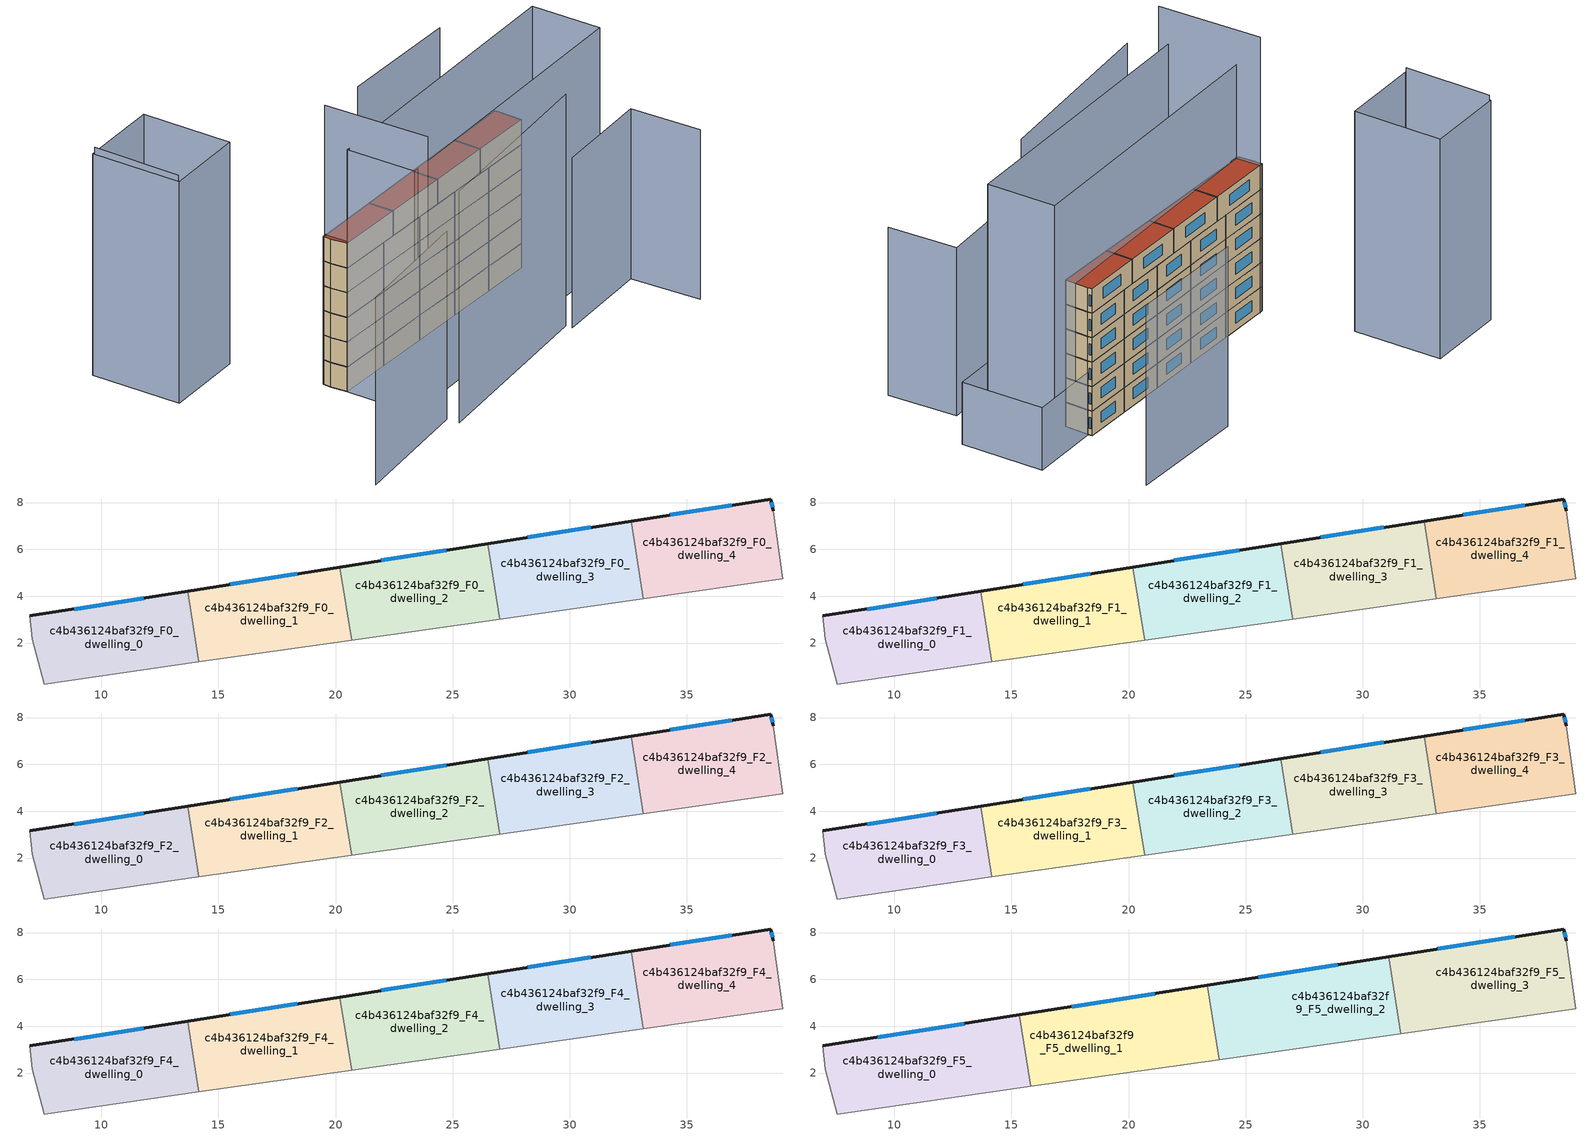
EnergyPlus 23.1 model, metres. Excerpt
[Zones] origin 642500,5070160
c4b436124baf32f9_F0_dwelling_0
 floor ground (EU_floor_Construction): 14.17,1.2 13.69,4.22 6.96,3.16 7.06,2.16 7.56,0.25 z0
 wall outside (EU_wall_Construction): 6.96,3.16 13.69,4.22 z0:3
 wall to c4b436124baf32f9_F0_dwelling_1 (EU_wall_Construction): 13.69,4.22 14.17,1.2 z0:3
 wall adiabatic (EU_wall_Construction): 14.17,1.2 7.56,0.25 7.06,2.16 6.96,3.16 z0:3
 window (EU_Window_Construction): 8.84,3.45 11.8,3.92 z0.84:2.16
c4b436124baf32f9_F0_dwelling_1
 floor ground (EU_floor_Construction): 20.68,2.12 20.19,5.25 13.69,4.22 14.17,1.2 z0
 wall outside (EU_wall_Construction): 13.69,4.22 20.19,5.25 z0:3
 wall to c4b436124baf32f9_F0_dwelling_2 (EU_wall_Construction): 20.19,5.25 20.68,2.12 z0:3
 wall adiabatic (EU_wall_Construction): 20.68,2.12 14.17,1.2 z0:3
 window (EU_Window_Construction): 15.51,4.51 18.37,4.96 z0.84:2.16
c4b436124baf32f9_F0_dwelling_2
 floor ground (EU_floor_Construction): 27,3.03 26.49,6.24 20.19,5.25 20.68,2.12 z0
 wall outside (EU_wall_Construction): 20.19,5.25 26.49,6.24 z0:3
 wall to c4b436124baf32f9_F0_dwelling_3 (EU_wall_Construction): 26.49,6.24 27,3.03 z0:3
 wall adiabatic (EU_wall_Construction): 27,3.03 20.68,2.12 z0:3
 window (EU_Window_Construction): 21.95,5.52 24.73,5.96 z0.84:2.16
c4b436124baf32f9_F0_dwelling_3
 floor ground (EU_floor_Construction): 33.14,3.9 32.61,7.21 26.49,6.24 27,3.03 z0
 wall outside (EU_wall_Construction): 26.49,6.24 32.61,7.21 z0:3
 wall to c4b436124baf32f9_F0_dwelling_4 (EU_wall_Construction): 32.61,7.21 33.14,3.9 z0:3
 wall adiabatic (EU_wall_Construction): 33.14,3.9 27,3.03 z0:3
 window (EU_Window_Construction): 28.21,6.51 30.9,6.94 z0.84:2.16
c4b436124baf32f9_F0_dwelling_4
 floor ground (EU_floor_Construction): 39.08,4.75 38.68,7.65 38.58,8.15 32.61,7.21 33.14,3.9 z0
 wall outside (EU_wall_Construction): 32.61,7.21 38.58,8.15 38.68,7.65 z0:3
 wall adiabatic (EU_wall_Construction): 38.68,7.65 39.08,4.75 33.14,3.9 z0:3
 window (EU_Window_Construction): 34.29,7.47 36.91,7.89 / 38.61,8.01 38.65,7.79 z0.84:2.16
c4b436124baf32f9_F1_dwelling_0
 floor to c4b436124baf32f9_F0_dwelling_0 (EU_floor_Construction): 14.17,1.2 13.69,4.22 6.96,3.16 7.06,2.16 7.56,0.25 z3
 wall outside (EU_wall_Construction): 6.96,3.16 13.69,4.22 z3:6
 wall to c4b436124baf32f9_F1_dwelling_1 (EU_wall_Construction): 13.69,4.22 14.17,1.2 z3:6
 wall adiabatic (EU_wall_Construction): 14.17,1.2 7.56,0.25 7.06,2.16 6.96,3.16 z3:6
 window (EU_Window_Construction): 8.84,3.45 11.8,3.92 z3.84:5.16
c4b436124baf32f9_F1_dwelling_1
 floor to c4b436124baf32f9_F0_dwelling_1 (EU_floor_Construction): 20.68,2.12 20.19,5.25 13.69,4.22 14.17,1.2 z3
 wall outside (EU_wall_Construction): 13.69,4.22 20.19,5.25 z3:6
 wall to c4b436124baf32f9_F1_dwelling_2 (EU_wall_Construction): 20.19,5.25 20.68,2.12 z3:6
 wall adiabatic (EU_wall_Construction): 20.68,2.12 14.17,1.2 z3:6
 window (EU_Window_Construction): 15.51,4.51 18.37,4.96 z3.84:5.16
c4b436124baf32f9_F1_dwelling_2
 floor to c4b436124baf32f9_F0_dwelling_2 (EU_floor_Construction): 27,3.03 26.49,6.24 20.19,5.25 20.68,2.12 z3
 wall outside (EU_wall_Construction): 20.19,5.25 26.49,6.24 z3:6
 wall to c4b436124baf32f9_F1_dwelling_3 (EU_wall_Construction): 26.49,6.24 27,3.03 z3:6
 wall adiabatic (EU_wall_Construction): 27,3.03 20.68,2.12 z3:6
 window (EU_Window_Construction): 21.95,5.52 24.73,5.96 z3.84:5.16
c4b436124baf32f9_F1_dwelling_3
 floor to c4b436124baf32f9_F0_dwelling_3 (EU_floor_Construction): 33.14,3.9 32.61,7.21 26.49,6.24 27,3.03 z3
 wall outside (EU_wall_Construction): 26.49,6.24 32.61,7.21 z3:6
 wall to c4b436124baf32f9_F1_dwelling_4 (EU_wall_Construction): 32.61,7.21 33.14,3.9 z3:6
 wall adiabatic (EU_wall_Construction): 33.14,3.9 27,3.03 z3:6
 window (EU_Window_Construction): 28.21,6.51 30.9,6.94 z3.84:5.16
c4b436124baf32f9_F1_dwelling_4
 floor to c4b436124baf32f9_F0_dwelling_4 (EU_floor_Construction): 39.08,4.75 38.68,7.65 38.58,8.15 32.61,7.21 33.14,3.9 z3
 wall outside (EU_wall_Construction): 32.61,7.21 38.58,8.15 38.68,7.65 z3:6
 wall adiabatic (EU_wall_Construction): 38.68,7.65 39.08,4.75 33.14,3.9 z3:6
 window (EU_Window_Construction): 34.29,7.47 36.91,7.89 / 38.61,8.01 38.65,7.79 z3.84:5.16
c4b436124baf32f9_F2_dwelling_0
 floor to c4b436124baf32f9_F1_dwelling_0 (EU_floor_Construction): 14.17,1.2 13.69,4.22 6.96,3.16 7.06,2.16 7.56,0.25 z6
 wall outside (EU_wall_Construction): 6.96,3.16 13.69,4.22 z6:9
 wall to c4b436124baf32f9_F2_dwelling_1 (EU_wall_Construction): 13.69,4.22 14.17,1.2 z6:9
 wall adiabatic (EU_wall_Construction): 14.17,1.2 7.56,0.25 7.06,2.16 6.96,3.16 z6:9
 window (EU_Window_Construction): 8.84,3.45 11.8,3.92 z6.84:8.16
c4b436124baf32f9_F2_dwelling_1
 floor to c4b436124baf32f9_F1_dwelling_1 (EU_floor_Construction): 20.68,2.12 20.19,5.25 13.69,4.22 14.17,1.2 z6
 wall outside (EU_wall_Construction): 13.69,4.22 20.19,5.25 z6:9
 wall to c4b436124baf32f9_F2_dwelling_2 (EU_wall_Construction): 20.19,5.25 20.68,2.12 z6:9
 wall adiabatic (EU_wall_Construction): 20.68,2.12 14.17,1.2 z6:9
 window (EU_Window_Construction): 15.51,4.51 18.37,4.96 z6.84:8.16
c4b436124baf32f9_F2_dwelling_2
 floor to c4b436124baf32f9_F1_dwelling_2 (EU_floor_Construction): 27,3.03 26.49,6.24 20.19,5.25 20.68,2.12 z6
 wall outside (EU_wall_Construction): 20.19,5.25 26.49,6.24 z6:9
 wall to c4b436124baf32f9_F2_dwelling_3 (EU_wall_Construction): 26.49,6.24 27,3.03 z6:9
 wall adiabatic (EU_wall_Construction): 27,3.03 20.68,2.12 z6:9
 window (EU_Window_Construction): 21.95,5.52 24.73,5.96 z6.84:8.16
c4b436124baf32f9_F2_dwelling_3
 floor to c4b436124baf32f9_F1_dwelling_3 (EU_floor_Construction): 33.14,3.9 32.61,7.21 26.49,6.24 27,3.03 z6
 wall outside (EU_wall_Construction): 26.49,6.24 32.61,7.21 z6:9
 wall to c4b436124baf32f9_F2_dwelling_4 (EU_wall_Construction): 32.61,7.21 33.14,3.9 z6:9
 wall adiabatic (EU_wall_Construction): 33.14,3.9 27,3.03 z6:9
 window (EU_Window_Construction): 28.21,6.51 30.9,6.94 z6.84:8.16
c4b436124baf32f9_F2_dwelling_4
 floor to c4b436124baf32f9_F1_dwelling_4 (EU_floor_Construction): 39.08,4.75 38.68,7.65 38.58,8.15 32.61,7.21 33.14,3.9 z6
 wall outside (EU_wall_Construction): 32.61,7.21 38.58,8.15 38.68,7.65 z6:9
 wall adiabatic (EU_wall_Construction): 38.68,7.65 39.08,4.75 33.14,3.9 z6:9
 window (EU_Window_Construction): 34.29,7.47 36.91,7.89 / 38.61,8.01 38.65,7.79 z6.84:8.16
c4b436124baf32f9_F3_dwelling_0
 floor to c4b436124baf32f9_F2_dwelling_0 (EU_floor_Construction): 14.17,1.2 13.69,4.22 6.96,3.16 7.06,2.16 7.56,0.25 z9
 wall outside (EU_wall_Construction): 6.96,3.16 13.69,4.22 z9:12
 wall to c4b436124baf32f9_F3_dwelling_1 (EU_wall_Construction): 13.69,4.22 14.17,1.2 z9:12
 wall adiabatic (EU_wall_Construction): 14.17,1.2 7.56,0.25 7.06,2.16 6.96,3.16 z9:12
 window (EU_Window_Construction): 8.84,3.45 11.8,3.92 z9.84:11.16
c4b436124baf32f9_F3_dwelling_1
 floor to c4b436124baf32f9_F2_dwelling_1 (EU_floor_Construction): 20.68,2.12 20.19,5.25 13.69,4.22 14.17,1.2 z9
 wall outside (EU_wall_Construction): 13.69,4.22 20.19,5.25 z9:12
 wall to c4b436124baf32f9_F3_dwelling_2 (EU_wall_Construction): 20.19,5.25 20.68,2.12 z9:12
 wall adiabatic (EU_wall_Construction): 20.68,2.12 14.17,1.2 z9:12
 window (EU_Window_Construction): 15.51,4.51 18.37,4.96 z9.84:11.16
c4b436124baf32f9_F3_dwelling_2
 floor to c4b436124baf32f9_F2_dwelling_2 (EU_floor_Construction): 27,3.03 26.49,6.24 20.19,5.25 20.68,2.12 z9
 wall outside (EU_wall_Construction): 20.19,5.25 26.49,6.24 z9:12
 wall to c4b436124baf32f9_F3_dwelling_3 (EU_wall_Construction): 26.49,6.24 27,3.03 z9:12
 wall adiabatic (EU_wall_Construction): 27,3.03 20.68,2.12 z9:12
 window (EU_Window_Construction): 21.95,5.52 24.73,5.96 z9.84:11.16
c4b436124baf32f9_F3_dwelling_3
 floor to c4b436124baf32f9_F2_dwelling_3 (EU_floor_Construction): 33.14,3.9 32.61,7.21 26.49,6.24 27,3.03 z9
 wall outside (EU_wall_Construction): 26.49,6.24 32.61,7.21 z9:12
 wall to c4b436124baf32f9_F3_dwelling_4 (EU_wall_Construction): 32.61,7.21 33.14,3.9 z9:12
 wall adiabatic (EU_wall_Construction): 33.14,3.9 27,3.03 z9:12
 window (EU_Window_Construction): 28.21,6.51 30.9,6.94 z9.84:11.16
c4b436124baf32f9_F3_dwelling_4
 floor to c4b436124baf32f9_F2_dwelling_4 (EU_floor_Construction): 39.08,4.75 38.68,7.65 38.58,8.15 32.61,7.21 33.14,3.9 z9
 wall outside (EU_wall_Construction): 32.61,7.21 38.58,8.15 38.68,7.65 z9:12
 wall adiabatic (EU_wall_Construction): 38.68,7.65 39.08,4.75 33.14,3.9 z9:12
 window (EU_Window_Construction): 34.29,7.47 36.91,7.89 / 38.61,8.01 38.65,7.79 z9.84:11.16
c4b436124baf32f9_F4_dwelling_0
 floor to c4b436124baf32f9_F3_dwelling_0 (EU_floor_Construction): 14.17,1.2 13.69,4.22 6.96,3.16 7.06,2.16 7.56,0.25 z12
 wall outside (EU_wall_Construction): 6.96,3.16 13.69,4.22 z12:15
 wall to c4b436124baf32f9_F4_dwelling_1 (EU_wall_Construction): 13.69,4.22 14.17,1.2 z12:15
 wall adiabatic (EU_wall_Construction): 14.17,1.2 7.56,0.25 7.06,2.16 6.96,3.16 z12:15
 window (EU_Window_Construction): 8.84,3.45 11.8,3.92 z12.84:14.16
c4b436124baf32f9_F4_dwelling_1
 floor to c4b436124baf32f9_F3_dwelling_1 (EU_floor_Construction): 20.68,2.12 20.19,5.25 13.69,4.22 14.17,1.2 z12
 wall outside (EU_wall_Construction): 13.69,4.22 20.19,5.25 z12:15
 wall to c4b436124baf32f9_F4_dwelling_2 (EU_wall_Construction): 20.19,5.25 20.68,2.12 z12:15
 wall adiabatic (EU_wall_Construction): 20.68,2.12 14.17,1.2 z12:15
 window (EU_Window_Construction): 15.51,4.51 18.37,4.96 z12.84:14.16
c4b436124baf32f9_F4_dwelling_2
 floor to c4b436124baf32f9_F3_dwelling_2 (EU_floor_Construction): 27,3.03 26.49,6.24 20.19,5.25 20.68,2.12 z12
 wall outside (EU_wall_Construction): 20.19,5.25 26.49,6.24 z12:15
 wall to c4b436124baf32f9_F4_dwelling_3 (EU_wall_Construction): 26.49,6.24 27,3.03 z12:15
 wall adiabatic (EU_wall_Construction): 27,3.03 20.68,2.12 z12:15
 window (EU_Window_Construction): 21.95,5.52 24.73,5.96 z12.84:14.16
c4b436124baf32f9_F4_dwelling_3
 floor to c4b436124baf32f9_F3_dwelling_3 (EU_floor_Construction): 33.14,3.9 32.61,7.21 26.49,6.24 27,3.03 z12
 wall outside (EU_wall_Construction): 26.49,6.24 32.61,7.21 z12:15
 wall to c4b436124baf32f9_F4_dwelling_4 (EU_wall_Construction): 32.61,7.21 33.14,3.9 z12:15
 wall adiabatic (EU_wall_Construction): 33.14,3.9 27,3.03 z12:15
 window (EU_Window_Construction): 28.21,6.51 30.9,6.94 z12.84:14.16
c4b436124baf32f9_F4_dwelling_4
 floor to c4b436124baf32f9_F3_dwelling_4 (EU_floor_Construction): 39.08,4.75 38.68,7.65 38.58,8.15 32.61,7.21 33.14,3.9 z12
 wall outside (EU_wall_Construction): 32.61,7.21 38.58,8.15 38.68,7.65 z12:15
 wall adiabatic (EU_wall_Construction): 38.68,7.65 39.08,4.75 33.14,3.9 z12:15
 window (EU_Window_Construction): 34.29,7.47 36.91,7.89 / 38.61,8.01 38.65,7.79 z12.84:14.16
c4b436124baf32f9_F5_dwelling_0
 floor to c4b436124baf32f9_F4_dwelling_0 (EU_floor_Construction): 14.17,1.2 13.69,4.22 6.96,3.16 7.06,2.16 7.56,0.25 z15
 floor to c4b436124baf32f9_F4_dwelling_1 (EU_floor_Construction): 15.82,1.43 15.33,4.48 13.69,4.22 14.17,1.2 z15
 wall outside (EU_wall_Construction): 6.96,3.16 15.33,4.48 z15:18
 wall to c4b436124baf32f9_F5_dwelling_1 (EU_wall_Construction): 15.33,4.48 15.82,1.43 z15:18
 wall adiabatic (EU_wall_Construction): 15.82,1.43 7.56,0.25 7.06,2.16 6.96,3.16 z15:18
 window (EU_Window_Construction): 9.3,3.53 12.99,4.11 z15.84:17.16
 roof outside (EU_roof_Construction): 15.33,4.48 15.82,1.43 7.56,0.25 7.06,2.16 6.96,3.16 z18
c4b436124baf32f9_F5_dwelling_1
 floor to c4b436124baf32f9_F4_dwelling_1 (EU_floor_Construction): 20.68,2.13 20.19,5.25 15.33,4.48 15.82,1.43 z15
 floor to c4b436124baf32f9_F4_dwelling_2 (EU_floor_Construction): 23.87,2.58 23.36,5.75 20.19,5.25 20.68,2.13 z15
 wall outside (EU_wall_Construction): 15.33,4.48 23.36,5.75 z15:18
 wall to c4b436124baf32f9_F5_dwelling_2 (EU_wall_Construction): 23.36,5.75 23.87,2.58 z15:18
 wall adiabatic (EU_wall_Construction): 23.87,2.58 15.82,1.43 z15:18
 window (EU_Window_Construction): 17.58,4.83 21.11,5.39 z15.84:17.16
 roof outside (EU_roof_Construction): 23.36,5.75 23.87,2.58 15.82,1.43 15.33,4.48 z18
c4b436124baf32f9_F5_dwelling_2
 floor to c4b436124baf32f9_F4_dwelling_2 (EU_floor_Construction): 27,3.03 26.49,6.24 23.36,5.75 23.87,2.58 z15
 floor to c4b436124baf32f9_F4_dwelling_3 (EU_floor_Construction): 31.62,3.68 31.1,6.97 26.49,6.24 27,3.03 z15
 wall outside (EU_wall_Construction): 23.36,5.75 31.1,6.97 z15:18
 wall to c4b436124baf32f9_F5_dwelling_3 (EU_wall_Construction): 31.1,6.97 31.62,3.68 z15:18
 wall adiabatic (EU_wall_Construction): 31.62,3.68 23.87,2.58 z15:18
 window (EU_Window_Construction): 25.53,6.09 28.93,6.63 z15.84:17.16
 roof outside (EU_roof_Construction): 31.1,6.97 31.62,3.68 23.87,2.58 23.36,5.75 z18
c4b436124baf32f9_F5_dwelling_3
 floor to c4b436124baf32f9_F4_dwelling_3 (EU_floor_Construction): 33.14,3.9 32.61,7.21 31.1,6.97 31.62,3.68 z15
 floor to c4b436124baf32f9_F4_dwelling_4 (EU_floor_Construction): 39.08,4.75 38.68,7.65 38.58,8.15 32.61,7.21 33.14,3.9 z15
 wall outside (EU_wall_Construction): 31.1,6.97 38.58,8.15 38.68,7.65 z15:18
 wall adiabatic (EU_wall_Construction): 38.68,7.65 39.08,4.75 31.62,3.68 z15:18
 window (EU_Window_Construction): 33.2,7.3 36.48,7.82 / 38.61,8.01 38.65,7.79 z15.84:17.16
 roof outside (EU_roof_Construction): 38.58,8.15 38.68,7.65 39.08,4.75 31.62,3.68 31.1,6.97 z18
shading: 10.85,-12.76 33.38,-7 z0:28.1; 49.29,-0.66 40.37,-2.29 / 40.37,-2.29 38.55,7.63 / 38.55,7.63 47.47,9.26 / 47.47,9.26 49.29,-0.66 z0:7.6; -4.7,-15.33 10.51,-11.28 z0:22.8; 33.57,-7.76 45.3,-5.19 / 45.3,-5.19 47.11,-13.46 z0:20.6; 7.34,3.28 9.89,-9.11 z0:33.7; 44.38,-1.56 9.09,-8.06 / 9.09,-8.06 7.56,0.25 / 7.56,0.25 42.85,6.75 / 42.85,6.75 44.38,-1.56 z0:29.4; -8.01,22.11 -6.25,11.68 z0:27.6; -6.32,11.5 -8.26,22.11 / -8.26,22.11 1.42,23.88 / 1.42,23.88 3.36,13.26 / 3.36,13.26 -6.32,11.5 z0:26.9; 42.21,19.47 27.27,17.26 z0:22
[Building]
EU S2 Campaign: North Axis=0; Terrain=City; Solar Distribution=FullExterior
[Site:Location]
Lyon-Bron: Latitude=45.75; Longitude=5; Time Zone=1; Elevation=198
[SizingPeriod:WeatherFileDays]
AnnualSizingPeriod: Begin Month=1; Begin Day of Month=1; End Month=12; End Day of Month=31; Day of Week for Start Day=Monday; Use Weather File Daylight Saving Period=No; Use Weather File Rain and Snow Indicators=No
[MATERIAL]
EU_InternalMass_Material: Roughness=MediumRough; Thickness=0.1; Conductivity=1; Density=1800; Specific Heat=900; Thermal Absorptance=0.9; Solar Absorptance=0.7; Visible Absorptance=0.7
[MATERIAL:NOMASS] Roughness=MediumRough; Thermal Absorptance=0.9; Solar Absorptance=0.7; Visible Absorptance=0.7
Name | Thermal Resistance
EU_wall_NoMass | 0.776494
EU_roof_NoMass | 0.486893
EU_floor_NoMass | 0.421597
[WINDOWMATERIAL:SIMPLEGLAZINGSYSTEM]
EU_Window_SimpleGlazing: UFactor=4.24961; Solar Heat Gain Coefficient=0.83; Visible Transmittance=0.83
[CONSTRUCTION]
EU_wall_Construction: EU_wall_NoMass
EU_roof_Construction: EU_roof_NoMass
EU_floor_Construction: EU_floor_NoMass
EU_InternalMass_Construction: EU_InternalMass_Material
EU_Window_Construction: EU_Window_SimpleGlazing
[ZONE] Type=1; Multiplier=1; Ceiling Height=autocalculate; Floor Area=autocalculate; Part of Total Floor Area=Yes
Name | Volume
c4b436124baf32f9_F0_dwelling_0; c4b436124baf32f9_F1_dwelling_0; c4b436124baf32f9_F2_dwelling_0; c4b436124baf32f9_F3_dwelling_0; c4b436124baf32f9_F4_dwelling_0 | 61.4019
c4b436124baf32f9_F5_dwelling_0 | 76.7585
c4b436124baf32f9_F0_dwelling_1; c4b436124baf32f9_F1_dwelling_1; c4b436124baf32f9_F2_dwelling_1; c4b436124baf32f9_F3_dwelling_1; c4b436124baf32f9_F4_dwelling_1 | 61.40625
c4b436124baf32f9_F5_dwelling_1 | 76.7571
c4b436124baf32f9_F0_dwelling_2; c4b436124baf32f9_F1_dwelling_2; c4b436124baf32f9_F2_dwelling_2; c4b436124baf32f9_F3_dwelling_2; c4b436124baf32f9_F4_dwelling_2 | 61.4055
c4b436124baf32f9_F5_dwelling_2 | 76.7549
c4b436124baf32f9_F0_dwelling_3; c4b436124baf32f9_F1_dwelling_3; c4b436124baf32f9_F2_dwelling_3; c4b436124baf32f9_F3_dwelling_3; c4b436124baf32f9_F4_dwelling_3 | 61.4033
c4b436124baf32f9_F5_dwelling_3 | 76.7512
c4b436124baf32f9_F0_dwelling_4; c4b436124baf32f9_F1_dwelling_4; c4b436124baf32f9_F2_dwelling_4; c4b436124baf32f9_F3_dwelling_4; c4b436124baf32f9_F4_dwelling_4 | 61.4092
[INTERNALMASS] Construction=EU_InternalMass_Construction
Name | Zone or ZoneList | Surface Area
c4b436124baf32f9_F0_dwelling_0_EU_InternalMass | c4b436124baf32f9_F0_dwelling_0 | 20.4674
c4b436124baf32f9_F0_dwelling_1_EU_InternalMass | c4b436124baf32f9_F0_dwelling_1 | 20.4689
c4b436124baf32f9_F0_dwelling_2_EU_InternalMass | c4b436124baf32f9_F0_dwelling_2 | 20.468
c4b436124baf32f9_F0_dwelling_3_EU_InternalMass | c4b436124baf32f9_F0_dwelling_3 | 20.4682
c4b436124baf32f9_F0_dwelling_4_EU_InternalMass | c4b436124baf32f9_F0_dwelling_4 | 20.4695
c4b436124baf32f9_F1_dwelling_0_EU_InternalMass | c4b436124baf32f9_F1_dwelling_0 | 20.4674
c4b436124baf32f9_F1_dwelling_1_EU_InternalMass | c4b436124baf32f9_F1_dwelling_1 | 20.4689
c4b436124baf32f9_F1_dwelling_2_EU_InternalMass | c4b436124baf32f9_F1_dwelling_2 | 20.468
c4b436124baf32f9_F1_dwelling_3_EU_InternalMass | c4b436124baf32f9_F1_dwelling_3 | 20.4682
c4b436124baf32f9_F1_dwelling_4_EU_InternalMass | c4b436124baf32f9_F1_dwelling_4 | 20.4695
c4b436124baf32f9_F2_dwelling_0_EU_InternalMass | c4b436124baf32f9_F2_dwelling_0 | 20.4674
c4b436124baf32f9_F2_dwelling_1_EU_InternalMass | c4b436124baf32f9_F2_dwelling_1 | 20.4689
c4b436124baf32f9_F2_dwelling_2_EU_InternalMass | c4b436124baf32f9_F2_dwelling_2 | 20.468
c4b436124baf32f9_F2_dwelling_3_EU_InternalMass | c4b436124baf32f9_F2_dwelling_3 | 20.4682
c4b436124baf32f9_F2_dwelling_4_EU_InternalMass | c4b436124baf32f9_F2_dwelling_4 | 20.4695
c4b436124baf32f9_F3_dwelling_0_EU_InternalMass | c4b436124baf32f9_F3_dwelling_0 | 20.4674
c4b436124baf32f9_F3_dwelling_1_EU_InternalMass | c4b436124baf32f9_F3_dwelling_1 | 20.4689
c4b436124baf32f9_F3_dwelling_2_EU_InternalMass | c4b436124baf32f9_F3_dwelling_2 | 20.468
c4b436124baf32f9_F3_dwelling_3_EU_InternalMass | c4b436124baf32f9_F3_dwelling_3 | 20.4682
c4b436124baf32f9_F3_dwelling_4_EU_InternalMass | c4b436124baf32f9_F3_dwelling_4 | 20.4695
c4b436124baf32f9_F4_dwelling_0_EU_InternalMass | c4b436124baf32f9_F4_dwelling_0 | 20.4674
c4b436124baf32f9_F4_dwelling_1_EU_InternalMass | c4b436124baf32f9_F4_dwelling_1 | 20.4689
c4b436124baf32f9_F4_dwelling_2_EU_InternalMass | c4b436124baf32f9_F4_dwelling_2 | 20.468
c4b436124baf32f9_F4_dwelling_3_EU_InternalMass | c4b436124baf32f9_F4_dwelling_3 | 20.4682
c4b436124baf32f9_F4_dwelling_4_EU_InternalMass | c4b436124baf32f9_F4_dwelling_4 | 20.4695
c4b436124baf32f9_F5_dwelling_0_EU_InternalMass | c4b436124baf32f9_F5_dwelling_0 | 25.5865
c4b436124baf32f9_F5_dwelling_1_EU_InternalMass | c4b436124baf32f9_F5_dwelling_1 | 25.586
c4b436124baf32f9_F5_dwelling_2_EU_InternalMass | c4b436124baf32f9_F5_dwelling_2 | 25.5846
c4b436124baf32f9_F5_dwelling_3_EU_InternalMass | c4b436124baf32f9_F5_dwelling_3 | 25.5834
[OTHEREQUIPMENT] Fuel Type=Electricity; Design Level Calculation Method=Watts/Area; Power per Zone Floor Area=1; Fraction Latent=0; Fraction Radiant=0; Fraction Lost=0; Carbon Dioxide Generation Rate=0; EndUse Subcategory=EU_Step8_InternalGains
Name | Zone or ZoneList or Space or SpaceList | Schedule
EU_Step8_InternalGain_c4b436124baf32f9_F0_dwelling_0_f000 | c4b436124baf32f9_F0_dwelling_0 | EU_Step8_GainSchedule_c4b436124baf32f9_F0_dwelling_0_f000
EU_Step8_InternalGain_c4b436124baf32f9_F0_dwelling_1_f000 | c4b436124baf32f9_F0_dwelling_1 | EU_Step8_GainSchedule_c4b436124baf32f9_F0_dwelling_1_f000
EU_Step8_InternalGain_c4b436124baf32f9_F0_dwelling_2_f000 | c4b436124baf32f9_F0_dwelling_2 | EU_Step8_GainSchedule_c4b436124baf32f9_F0_dwelling_2_f000
EU_Step8_InternalGain_c4b436124baf32f9_F0_dwelling_3_f000 | c4b436124baf32f9_F0_dwelling_3 | EU_Step8_GainSchedule_c4b436124baf32f9_F0_dwelling_3_f000
EU_Step8_InternalGain_c4b436124baf32f9_F0_dwelling_4_f000 | c4b436124baf32f9_F0_dwelling_4 | EU_Step8_GainSchedule_c4b436124baf32f9_F0_dwelling_4_f000
EU_Step8_InternalGain_c4b436124baf32f9_F1_dwelling_0_f000 | c4b436124baf32f9_F1_dwelling_0 | EU_Step8_GainSchedule_c4b436124baf32f9_F1_dwelling_0_f000
EU_Step8_InternalGain_c4b436124baf32f9_F1_dwelling_1_f000 | c4b436124baf32f9_F1_dwelling_1 | EU_Step8_GainSchedule_c4b436124baf32f9_F1_dwelling_1_f000
EU_Step8_InternalGain_c4b436124baf32f9_F1_dwelling_2_f000 | c4b436124baf32f9_F1_dwelling_2 | EU_Step8_GainSchedule_c4b436124baf32f9_F1_dwelling_2_f000
EU_Step8_InternalGain_c4b436124baf32f9_F1_dwelling_3_f000 | c4b436124baf32f9_F1_dwelling_3 | EU_Step8_GainSchedule_c4b436124baf32f9_F1_dwelling_3_f000
EU_Step8_InternalGain_c4b436124baf32f9_F1_dwelling_4_f000 | c4b436124baf32f9_F1_dwelling_4 | EU_Step8_GainSchedule_c4b436124baf32f9_F1_dwelling_4_f000
EU_Step8_InternalGain_c4b436124baf32f9_F2_dwelling_0_f000 | c4b436124baf32f9_F2_dwelling_0 | EU_Step8_GainSchedule_c4b436124baf32f9_F2_dwelling_0_f000
EU_Step8_InternalGain_c4b436124baf32f9_F2_dwelling_1_f000 | c4b436124baf32f9_F2_dwelling_1 | EU_Step8_GainSchedule_c4b436124baf32f9_F2_dwelling_1_f000
EU_Step8_InternalGain_c4b436124baf32f9_F2_dwelling_2_f000 | c4b436124baf32f9_F2_dwelling_2 | EU_Step8_GainSchedule_c4b436124baf32f9_F2_dwelling_2_f000
EU_Step8_InternalGain_c4b436124baf32f9_F2_dwelling_3_f000 | c4b436124baf32f9_F2_dwelling_3 | EU_Step8_GainSchedule_c4b436124baf32f9_F2_dwelling_3_f000
EU_Step8_InternalGain_c4b436124baf32f9_F2_dwelling_4_f000 | c4b436124baf32f9_F2_dwelling_4 | EU_Step8_GainSchedule_c4b436124baf32f9_F2_dwelling_4_f000
EU_Step8_InternalGain_c4b436124baf32f9_F3_dwelling_0_f000 | c4b436124baf32f9_F3_dwelling_0 | EU_Step8_GainSchedule_c4b436124baf32f9_F3_dwelling_0_f000
EU_Step8_InternalGain_c4b436124baf32f9_F3_dwelling_1_f000 | c4b436124baf32f9_F3_dwelling_1 | EU_Step8_GainSchedule_c4b436124baf32f9_F3_dwelling_1_f000
EU_Step8_InternalGain_c4b436124baf32f9_F3_dwelling_2_f000 | c4b436124baf32f9_F3_dwelling_2 | EU_Step8_GainSchedule_c4b436124baf32f9_F3_dwelling_2_f000
EU_Step8_InternalGain_c4b436124baf32f9_F3_dwelling_3_f000 | c4b436124baf32f9_F3_dwelling_3 | EU_Step8_GainSchedule_c4b436124baf32f9_F3_dwelling_3_f000
EU_Step8_InternalGain_c4b436124baf32f9_F3_dwelling_4_f000 | c4b436124baf32f9_F3_dwelling_4 | EU_Step8_GainSchedule_c4b436124baf32f9_F3_dwelling_4_f000
EU_Step8_InternalGain_c4b436124baf32f9_F4_dwelling_0_f000 | c4b436124baf32f9_F4_dwelling_0 | EU_Step8_GainSchedule_c4b436124baf32f9_F4_dwelling_0_f000
EU_Step8_InternalGain_c4b436124baf32f9_F4_dwelling_1_f000 | c4b436124baf32f9_F4_dwelling_1 | EU_Step8_GainSchedule_c4b436124baf32f9_F4_dwelling_1_f000
EU_Step8_InternalGain_c4b436124baf32f9_F4_dwelling_2_f000 | c4b436124baf32f9_F4_dwelling_2 | EU_Step8_GainSchedule_c4b436124baf32f9_F4_dwelling_2_f000
EU_Step8_InternalGain_c4b436124baf32f9_F4_dwelling_3_f000 | c4b436124baf32f9_F4_dwelling_3 | EU_Step8_GainSchedule_c4b436124baf32f9_F4_dwelling_3_f000
EU_Step8_InternalGain_c4b436124baf32f9_F4_dwelling_4_f000 | c4b436124baf32f9_F4_dwelling_4 | EU_Step8_GainSchedule_c4b436124baf32f9_F4_dwelling_4_f000
EU_Step8_InternalGain_c4b436124baf32f9_F5_dwelling_0_f000 | c4b436124baf32f9_F5_dwelling_0 | EU_Step8_GainSchedule_c4b436124baf32f9_F5_dwelling_0_f000
EU_Step8_InternalGain_c4b436124baf32f9_F5_dwelling_1_f000 | c4b436124baf32f9_F5_dwelling_1 | EU_Step8_GainSchedule_c4b436124baf32f9_F5_dwelling_1_f000
EU_Step8_InternalGain_c4b436124baf32f9_F5_dwelling_2_f000 | c4b436124baf32f9_F5_dwelling_2 | EU_Step8_GainSchedule_c4b436124baf32f9_F5_dwelling_2_f000
EU_Step8_InternalGain_c4b436124baf32f9_F5_dwelling_3_f000 | c4b436124baf32f9_F5_dwelling_3 | EU_Step8_GainSchedule_c4b436124baf32f9_F5_dwelling_3_f000
[ZONEVENTILATION:DESIGNFLOWRATE] Schedule=EU_AlwaysOn; Design Flow Rate Calculation Method=AirChanges/Hour; Air Changes per Hour=0.693814; Ventilation Type=Natural; Fan Pressure Rise=0; Fan Total Efficiency=1; Constant Term Coefficient=1; Temperature Term Coefficient=0; Velocity Term Coefficient=0; Velocity Squared Term Coefficient=0; Minimum Indoor Temperature=-100; Maximum Indoor Temperature=100; Delta Temperature=-100; Minimum Outdoor Temperature=-100; Maximum Outdoor Temperature=100; Maximum Wind Speed=40
Name | Zone or ZoneList or Space or SpaceList
EU_ConstantAir_c4b436124baf32f9_F0_dwelling_0 | c4b436124baf32f9_F0_dwelling_0
EU_ConstantAir_c4b436124baf32f9_F0_dwelling_1 | c4b436124baf32f9_F0_dwelling_1
EU_ConstantAir_c4b436124baf32f9_F0_dwelling_2 | c4b436124baf32f9_F0_dwelling_2
EU_ConstantAir_c4b436124baf32f9_F0_dwelling_3 | c4b436124baf32f9_F0_dwelling_3
EU_ConstantAir_c4b436124baf32f9_F0_dwelling_4 | c4b436124baf32f9_F0_dwelling_4
EU_ConstantAir_c4b436124baf32f9_F1_dwelling_0 | c4b436124baf32f9_F1_dwelling_0
EU_ConstantAir_c4b436124baf32f9_F1_dwelling_1 | c4b436124baf32f9_F1_dwelling_1
EU_ConstantAir_c4b436124baf32f9_F1_dwelling_2 | c4b436124baf32f9_F1_dwelling_2
EU_ConstantAir_c4b436124baf32f9_F1_dwelling_3 | c4b436124baf32f9_F1_dwelling_3
EU_ConstantAir_c4b436124baf32f9_F1_dwelling_4 | c4b436124baf32f9_F1_dwelling_4
EU_ConstantAir_c4b436124baf32f9_F2_dwelling_0 | c4b436124baf32f9_F2_dwelling_0
EU_ConstantAir_c4b436124baf32f9_F2_dwelling_1 | c4b436124baf32f9_F2_dwelling_1
EU_ConstantAir_c4b436124baf32f9_F2_dwelling_2 | c4b436124baf32f9_F2_dwelling_2
EU_ConstantAir_c4b436124baf32f9_F2_dwelling_3 | c4b436124baf32f9_F2_dwelling_3
EU_ConstantAir_c4b436124baf32f9_F2_dwelling_4 | c4b436124baf32f9_F2_dwelling_4
EU_ConstantAir_c4b436124baf32f9_F3_dwelling_0 | c4b436124baf32f9_F3_dwelling_0
EU_ConstantAir_c4b436124baf32f9_F3_dwelling_1 | c4b436124baf32f9_F3_dwelling_1
EU_ConstantAir_c4b436124baf32f9_F3_dwelling_2 | c4b436124baf32f9_F3_dwelling_2
EU_ConstantAir_c4b436124baf32f9_F3_dwelling_3 | c4b436124baf32f9_F3_dwelling_3
EU_ConstantAir_c4b436124baf32f9_F3_dwelling_4 | c4b436124baf32f9_F3_dwelling_4
EU_ConstantAir_c4b436124baf32f9_F4_dwelling_0 | c4b436124baf32f9_F4_dwelling_0
EU_ConstantAir_c4b436124baf32f9_F4_dwelling_1 | c4b436124baf32f9_F4_dwelling_1
EU_ConstantAir_c4b436124baf32f9_F4_dwelling_2 | c4b436124baf32f9_F4_dwelling_2
EU_ConstantAir_c4b436124baf32f9_F4_dwelling_3 | c4b436124baf32f9_F4_dwelling_3
EU_ConstantAir_c4b436124baf32f9_F4_dwelling_4 | c4b436124baf32f9_F4_dwelling_4
EU_ConstantAir_c4b436124baf32f9_F5_dwelling_0 | c4b436124baf32f9_F5_dwelling_0
EU_ConstantAir_c4b436124baf32f9_F5_dwelling_1 | c4b436124baf32f9_F5_dwelling_1
EU_ConstantAir_c4b436124baf32f9_F5_dwelling_2 | c4b436124baf32f9_F5_dwelling_2
EU_ConstantAir_c4b436124baf32f9_F5_dwelling_3 | c4b436124baf32f9_F5_dwelling_3
[HVACTEMPLATE:THERMOSTAT] Constant Heating Setpoint=20; Constant Cooling Setpoint=50
EU_HeatOnly_c4b436124baf32f9_F0_dwelling_0; EU_HeatOnly_c4b436124baf32f9_F0_dwelling_1; EU_HeatOnly_c4b436124baf32f9_F0_dwelling_2; EU_HeatOnly_c4b436124baf32f9_F0_dwelling_3; EU_HeatOnly_c4b436124baf32f9_F0_dwelling_4; EU_HeatOnly_c4b436124baf32f9_F1_dwelling_0; EU_HeatOnly_c4b436124baf32f9_F1_dwelling_1; EU_HeatOnly_c4b436124baf32f9_F1_dwelling_2; EU_HeatOnly_c4b436124baf32f9_F1_dwelling_3; EU_HeatOnly_c4b436124baf32f9_F1_dwelling_4; EU_HeatOnly_c4b436124baf32f9_F2_dwelling_0; EU_HeatOnly_c4b436124baf32f9_F2_dwelling_1; EU_HeatOnly_c4b436124baf32f9_F2_dwelling_2; EU_HeatOnly_c4b436124baf32f9_F2_dwelling_3; EU_HeatOnly_c4b436124baf32f9_F2_dwelling_4; EU_HeatOnly_c4b436124baf32f9_F3_dwelling_0; EU_HeatOnly_c4b436124baf32f9_F3_dwelling_1; EU_HeatOnly_c4b436124baf32f9_F3_dwelling_2; EU_HeatOnly_c4b436124baf32f9_F3_dwelling_3; EU_HeatOnly_c4b436124baf32f9_F3_dwelling_4; EU_HeatOnly_c4b436124baf32f9_F4_dwelling_0; EU_HeatOnly_c4b436124baf32f9_F4_dwelling_1; EU_HeatOnly_c4b436124baf32f9_F4_dwelling_2; EU_HeatOnly_c4b436124baf32f9_F4_dwelling_3; EU_HeatOnly_c4b436124baf32f9_F4_dwelling_4; EU_HeatOnly_c4b436124baf32f9_F5_dwelling_0; EU_HeatOnly_c4b436124baf32f9_F5_dwelling_1; EU_HeatOnly_c4b436124baf32f9_F5_dwelling_2; EU_HeatOnly_c4b436124baf32f9_F5_dwelling_3
[HVACTEMPLATE:ZONE:IDEALLOADSAIRSYSTEM] System Availability Schedule=EU_AlwaysOn; Maximum Heating Supply Air Temperature=50; Minimum Cooling Supply Air Temperature=13; Maximum Heating Supply Air Humidity Ratio=0.0156; Minimum Cooling Supply Air Humidity Ratio=0.0077; Heating Limit=NoLimit; Cooling Limit=NoLimit; Heating Availability Schedule=EU_AlwaysOn; Cooling Availability Schedule=EU_CoolingOff; Dehumidification Control Type=ConstantSensibleHeatRatio; Cooling Sensible Heat Ratio=0.7; Dehumidification Setpoint=60; Humidification Control Type=None; Humidification Setpoint=30; Outdoor Air Method=None; Outdoor Air Flow Rate per Person=0.00944; Outdoor Air Flow Rate per Zone Floor Area=0; Outdoor Air Flow Rate per Zone=0; Demand Controlled Ventilation Type=None; Outdoor Air Economizer Type=NoEconomizer; Heat Recovery Type=None; Sensible Heat Recovery Effectiveness=0.7; Latent Heat Recovery Effectiveness=0.65
Name | Template Thermostat
c4b436124baf32f9_F0_dwelling_0 | EU_HeatOnly_c4b436124baf32f9_F0_dwelling_0
c4b436124baf32f9_F0_dwelling_1 | EU_HeatOnly_c4b436124baf32f9_F0_dwelling_1
c4b436124baf32f9_F0_dwelling_2 | EU_HeatOnly_c4b436124baf32f9_F0_dwelling_2
c4b436124baf32f9_F0_dwelling_3 | EU_HeatOnly_c4b436124baf32f9_F0_dwelling_3
c4b436124baf32f9_F0_dwelling_4 | EU_HeatOnly_c4b436124baf32f9_F0_dwelling_4
c4b436124baf32f9_F1_dwelling_0 | EU_HeatOnly_c4b436124baf32f9_F1_dwelling_0
c4b436124baf32f9_F1_dwelling_1 | EU_HeatOnly_c4b436124baf32f9_F1_dwelling_1
c4b436124baf32f9_F1_dwelling_2 | EU_HeatOnly_c4b436124baf32f9_F1_dwelling_2
c4b436124baf32f9_F1_dwelling_3 | EU_HeatOnly_c4b436124baf32f9_F1_dwelling_3
c4b436124baf32f9_F1_dwelling_4 | EU_HeatOnly_c4b436124baf32f9_F1_dwelling_4
c4b436124baf32f9_F2_dwelling_0 | EU_HeatOnly_c4b436124baf32f9_F2_dwelling_0
c4b436124baf32f9_F2_dwelling_1 | EU_HeatOnly_c4b436124baf32f9_F2_dwelling_1
c4b436124baf32f9_F2_dwelling_2 | EU_HeatOnly_c4b436124baf32f9_F2_dwelling_2
c4b436124baf32f9_F2_dwelling_3 | EU_HeatOnly_c4b436124baf32f9_F2_dwelling_3
c4b436124baf32f9_F2_dwelling_4 | EU_HeatOnly_c4b436124baf32f9_F2_dwelling_4
c4b436124baf32f9_F3_dwelling_0 | EU_HeatOnly_c4b436124baf32f9_F3_dwelling_0
c4b436124baf32f9_F3_dwelling_1 | EU_HeatOnly_c4b436124baf32f9_F3_dwelling_1
c4b436124baf32f9_F3_dwelling_2 | EU_HeatOnly_c4b436124baf32f9_F3_dwelling_2
c4b436124baf32f9_F3_dwelling_3 | EU_HeatOnly_c4b436124baf32f9_F3_dwelling_3
c4b436124baf32f9_F3_dwelling_4 | EU_HeatOnly_c4b436124baf32f9_F3_dwelling_4
c4b436124baf32f9_F4_dwelling_0 | EU_HeatOnly_c4b436124baf32f9_F4_dwelling_0
c4b436124baf32f9_F4_dwelling_1 | EU_HeatOnly_c4b436124baf32f9_F4_dwelling_1
c4b436124baf32f9_F4_dwelling_2 | EU_HeatOnly_c4b436124baf32f9_F4_dwelling_2
c4b436124baf32f9_F4_dwelling_3 | EU_HeatOnly_c4b436124baf32f9_F4_dwelling_3
c4b436124baf32f9_F4_dwelling_4 | EU_HeatOnly_c4b436124baf32f9_F4_dwelling_4
c4b436124baf32f9_F5_dwelling_0 | EU_HeatOnly_c4b436124baf32f9_F5_dwelling_0
c4b436124baf32f9_F5_dwelling_1 | EU_HeatOnly_c4b436124baf32f9_F5_dwelling_1
c4b436124baf32f9_F5_dwelling_2 | EU_HeatOnly_c4b436124baf32f9_F5_dwelling_2
c4b436124baf32f9_F5_dwelling_3 | EU_HeatOnly_c4b436124baf32f9_F5_dwelling_3
[SIZING:ZONE] Zone Cooling Design Supply Air Temperature Input Method=SupplyAirTemperature; Zone Cooling Design Supply Air Temperature=13; Zone Heating Design Supply Air Temperature Input Method=SupplyAirTemperature; Zone Heating Design Supply Air Temperature=50; Zone Cooling Design Supply Air Humidity Ratio=0.008; Zone Heating Design Supply Air Humidity Ratio=0.008; Cooling Design Air Flow Method=DesignDay; Cooling Design Air Flow Rate=0; Cooling Minimum Air Flow per Zone Floor Area=0.000762; Cooling Minimum Air Flow=0; Cooling Minimum Air Flow Fraction=0.2; Heating Design Air Flow Method=DesignDay; Heating Design Air Flow Rate=0; Heating Maximum Air Flow per Zone Floor Area=0.002032; Heating Maximum Air Flow=0.141576; Heating Maximum Air Flow Fraction=0.3; Account for Dedicated Outdoor Air System=No; Dedicated Outdoor Air System Control Strategy=NeutralSupplyAir; Dedicated Outdoor Air Low Setpoint Temperature for Design=autosize; Dedicated Outdoor Air High Setpoint Temperature for Design=autosize; Zone Load Sizing Method=Sensible Load Only No Latent Load; Zone Latent Cooling Design Supply Air Humidity Ratio Input Method=HumidityRatioDifference; Zone Cooling Design Supply Air Humidity Ratio Difference=0.005; Zone Latent Heating Design Supply Air Humidity Ratio Input Method=HumidityRatioDifference; Zone Humidification Design Supply Air Humidity Ratio Difference=0.005
c4b436124baf32f9_F0_dwelling_0; c4b436124baf32f9_F0_dwelling_1; c4b436124baf32f9_F0_dwelling_2; c4b436124baf32f9_F0_dwelling_3; c4b436124baf32f9_F0_dwelling_4; c4b436124baf32f9_F1_dwelling_0; c4b436124baf32f9_F1_dwelling_1; c4b436124baf32f9_F1_dwelling_2; c4b436124baf32f9_F1_dwelling_3; c4b436124baf32f9_F1_dwelling_4; c4b436124baf32f9_F2_dwelling_0; c4b436124baf32f9_F2_dwelling_1; c4b436124baf32f9_F2_dwelling_2; c4b436124baf32f9_F2_dwelling_3; c4b436124baf32f9_F2_dwelling_4; c4b436124baf32f9_F3_dwelling_0; c4b436124baf32f9_F3_dwelling_1; c4b436124baf32f9_F3_dwelling_2; c4b436124baf32f9_F3_dwelling_3; c4b436124baf32f9_F3_dwelling_4; c4b436124baf32f9_F4_dwelling_0; c4b436124baf32f9_F4_dwelling_1; c4b436124baf32f9_F4_dwelling_2; c4b436124baf32f9_F4_dwelling_3; c4b436124baf32f9_F4_dwelling_4; c4b436124baf32f9_F5_dwelling_0; c4b436124baf32f9_F5_dwelling_1; c4b436124baf32f9_F5_dwelling_2; c4b436124baf32f9_F5_dwelling_3
[SCHEDULE:CONSTANT]
Name | Hourly Value
EU_AlwaysOn | 1
EU_CoolingOff | 0
[SCHEDULE:FILE] Column Number=1; Rows to Skip at Top=0; Number of Hours of Data=8760; Column Separator=Comma; Interpolate to Timestep=No; Minutes per Item=60; Adjust Schedule for Daylight Savings=Yes
Name | File
EU_Step8_GainSchedule_c4b436124baf32f9_F0_dwelling_0_f000 | ../../schedules/c4b436124baf32f9/c4b436124baf32f9_F0_dwelling_0_f000_gain.csv
EU_Step8_GainSchedule_c4b436124baf32f9_F0_dwelling_1_f000 | ../../schedules/c4b436124baf32f9/c4b436124baf32f9_F0_dwelling_1_f000_gain.csv
EU_Step8_GainSchedule_c4b436124baf32f9_F0_dwelling_2_f000 | ../../schedules/c4b436124baf32f9/c4b436124baf32f9_F0_dwelling_2_f000_gain.csv
EU_Step8_GainSchedule_c4b436124baf32f9_F0_dwelling_3_f000 | ../../schedules/c4b436124baf32f9/c4b436124baf32f9_F0_dwelling_3_f000_gain.csv
EU_Step8_GainSchedule_c4b436124baf32f9_F0_dwelling_4_f000 | ../../schedules/c4b436124baf32f9/c4b436124baf32f9_F0_dwelling_4_f000_gain.csv
EU_Step8_GainSchedule_c4b436124baf32f9_F1_dwelling_0_f000 | ../../schedules/c4b436124baf32f9/c4b436124baf32f9_F1_dwelling_0_f000_gain.csv
EU_Step8_GainSchedule_c4b436124baf32f9_F1_dwelling_1_f000 | ../../schedules/c4b436124baf32f9/c4b436124baf32f9_F1_dwelling_1_f000_gain.csv
EU_Step8_GainSchedule_c4b436124baf32f9_F1_dwelling_2_f000 | ../../schedules/c4b436124baf32f9/c4b436124baf32f9_F1_dwelling_2_f000_gain.csv
EU_Step8_GainSchedule_c4b436124baf32f9_F1_dwelling_3_f000 | ../../schedules/c4b436124baf32f9/c4b436124baf32f9_F1_dwelling_3_f000_gain.csv
EU_Step8_GainSchedule_c4b436124baf32f9_F1_dwelling_4_f000 | ../../schedules/c4b436124baf32f9/c4b436124baf32f9_F1_dwelling_4_f000_gain.csv
EU_Step8_GainSchedule_c4b436124baf32f9_F2_dwelling_0_f000 | ../../schedules/c4b436124baf32f9/c4b436124baf32f9_F2_dwelling_0_f000_gain.csv
EU_Step8_GainSchedule_c4b436124baf32f9_F2_dwelling_1_f000 | ../../schedules/c4b436124baf32f9/c4b436124baf32f9_F2_dwelling_1_f000_gain.csv
EU_Step8_GainSchedule_c4b436124baf32f9_F2_dwelling_2_f000 | ../../schedules/c4b436124baf32f9/c4b436124baf32f9_F2_dwelling_2_f000_gain.csv
EU_Step8_GainSchedule_c4b436124baf32f9_F2_dwelling_3_f000 | ../../schedules/c4b436124baf32f9/c4b436124baf32f9_F2_dwelling_3_f000_gain.csv
EU_Step8_GainSchedule_c4b436124baf32f9_F2_dwelling_4_f000 | ../../schedules/c4b436124baf32f9/c4b436124baf32f9_F2_dwelling_4_f000_gain.csv
EU_Step8_GainSchedule_c4b436124baf32f9_F3_dwelling_0_f000 | ../../schedules/c4b436124baf32f9/c4b436124baf32f9_F3_dwelling_0_f000_gain.csv
EU_Step8_GainSchedule_c4b436124baf32f9_F3_dwelling_1_f000 | ../../schedules/c4b436124baf32f9/c4b436124baf32f9_F3_dwelling_1_f000_gain.csv
EU_Step8_GainSchedule_c4b436124baf32f9_F3_dwelling_2_f000 | ../../schedules/c4b436124baf32f9/c4b436124baf32f9_F3_dwelling_2_f000_gain.csv
EU_Step8_GainSchedule_c4b436124baf32f9_F3_dwelling_3_f000 | ../../schedules/c4b436124baf32f9/c4b436124baf32f9_F3_dwelling_3_f000_gain.csv
EU_Step8_GainSchedule_c4b436124baf32f9_F3_dwelling_4_f000 | ../../schedules/c4b436124baf32f9/c4b436124baf32f9_F3_dwelling_4_f000_gain.csv
EU_Step8_GainSchedule_c4b436124baf32f9_F4_dwelling_0_f000 | ../../schedules/c4b436124baf32f9/c4b436124baf32f9_F4_dwelling_0_f000_gain.csv
EU_Step8_GainSchedule_c4b436124baf32f9_F4_dwelling_1_f000 | ../../schedules/c4b436124baf32f9/c4b436124baf32f9_F4_dwelling_1_f000_gain.csv
EU_Step8_GainSchedule_c4b436124baf32f9_F4_dwelling_2_f000 | ../../schedules/c4b436124baf32f9/c4b436124baf32f9_F4_dwelling_2_f000_gain.csv
EU_Step8_GainSchedule_c4b436124baf32f9_F4_dwelling_3_f000 | ../../schedules/c4b436124baf32f9/c4b436124baf32f9_F4_dwelling_3_f000_gain.csv
EU_Step8_GainSchedule_c4b436124baf32f9_F4_dwelling_4_f000 | ../../schedules/c4b436124baf32f9/c4b436124baf32f9_F4_dwelling_4_f000_gain.csv
EU_Step8_GainSchedule_c4b436124baf32f9_F5_dwelling_0_f000 | ../../schedules/c4b436124baf32f9/c4b436124baf32f9_F5_dwelling_0_f000_gain.csv
EU_Step8_GainSchedule_c4b436124baf32f9_F5_dwelling_1_f000 | ../../schedules/c4b436124baf32f9/c4b436124baf32f9_F5_dwelling_1_f000_gain.csv
EU_Step8_GainSchedule_c4b436124baf32f9_F5_dwelling_2_f000 | ../../schedules/c4b436124baf32f9/c4b436124baf32f9_F5_dwelling_2_f000_gain.csv
EU_Step8_GainSchedule_c4b436124baf32f9_F5_dwelling_3_f000 | ../../schedules/c4b436124baf32f9/c4b436124baf32f9_F5_dwelling_3_f000_gain.csv
